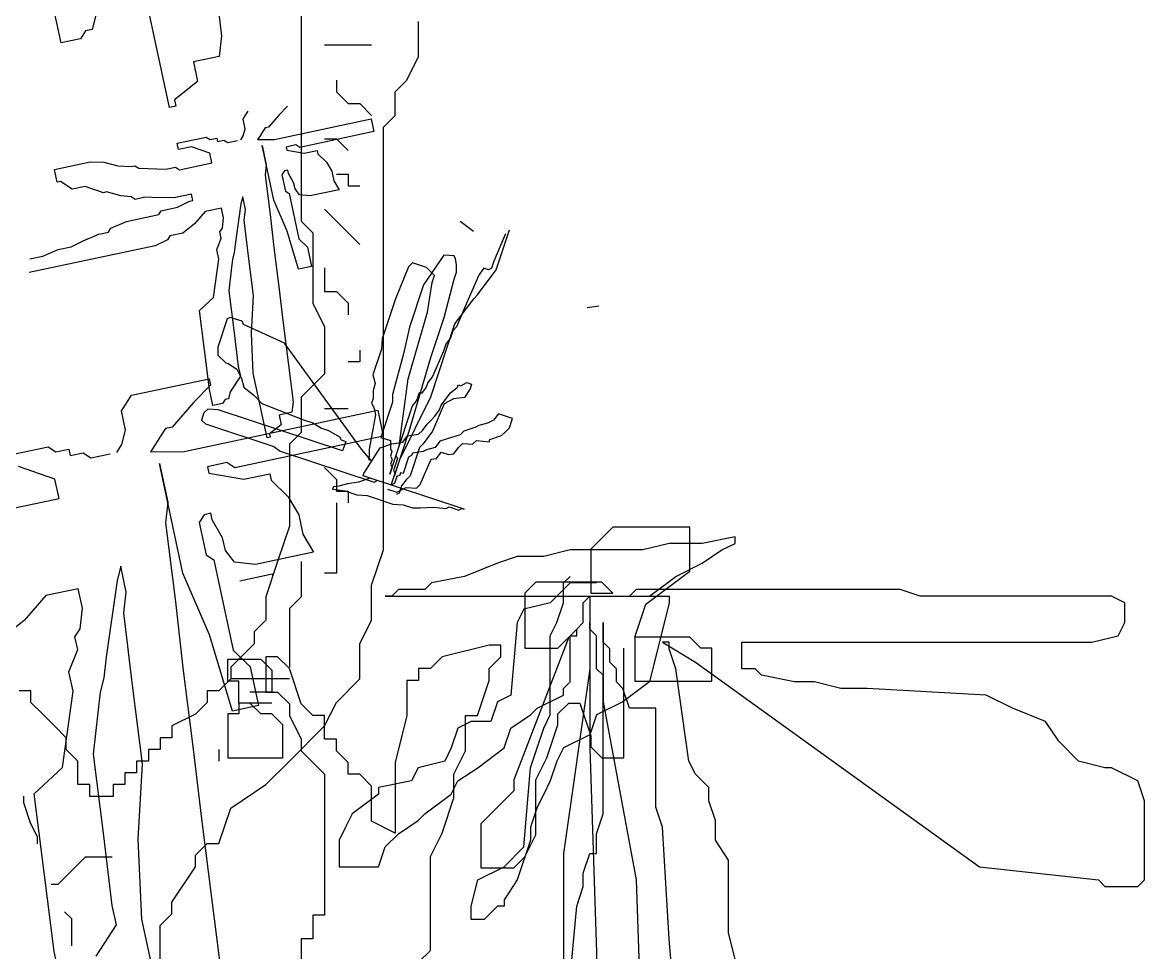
# Model space of a CAD drawing. Header units: millimetres. Extents: x 12377 to 30673, y 89761 to 101952.
# Drawn here: x 14441 to 14782.3, y 98889.8 to 99172.7 of the extents above; entities that cross this region are included whole.
import ezdxf

# ---------------------------------------------------------------- set-up
doc = ezdxf.new("R2010")
doc.units = ezdxf.units.MM

# ---------------------------------------------------------------- blocks, each defined once
blk = doc.blocks.new('A$C136F2E8A')
for p, q in [((478.14, 1529.7), (482.51, 1495.45)), ((459.82, 1464.23), (447.87, 1520.32)), ((517.07, 1511.88), (517.07, 1414.94)), ((412.77, 1492.32), (409.78, 1506.34)), ((427.81, 1504.32), (426.2, 1498.11)), ((423.39, 1497.51), (421.18, 1494.11)), ((426.2, 1498.11), (423.39, 1497.51)), ((568.13, 1486.37), (568.13, 1501.68)), ((421.18, 1494.11), (412.77, 1492.32)), ((482.51, 1495.45), (481.49, 1486.44)), ((527.28, 1491.48), (547.7, 1491.48)), ((481.49, 1486.44), (470.27, 1484.05)), ((470.27, 1484.05), (472.06, 1475.63)), ((563.02, 1476.17), (568.13, 1486.37)), ((472.06, 1475.63), (462.03, 1467.63)), ((532.39, 1476.17), (532.39, 1471.07)), ((557.92, 1471.07), (563.02, 1476.17)), ((532.39, 1471.07), (537.49, 1465.96)), ((557.92, 1460.86), (557.92, 1471.07)), ((462.63, 1464.83), (459.82, 1464.23)), ((462.03, 1467.63), (462.63, 1464.83)), ((511.15, 1464.83), (507.54, 1461.13)), ((537.49, 1465.96), (542.6, 1465.96)), ((542.6, 1465.96), (547.7, 1460.86)), ((491.8, 1459.24), (492.91, 1460.94)), ((492.7, 1455.03), (491.8, 1459.24)), ((492.91, 1460.94), (494.01, 1462.64)), ((507.54, 1461.13), (502.82, 1455.72)), ((505.42, 1450.41), (547.51, 1459.38)), ((547.51, 1459.38), (548.71, 1453.77)), ((552.81, 1455.76), (557.92, 1460.86)), ((491.89, 1451.93), (492.7, 1455.03)), ((500.31, 1453.72), (499.21, 1452.02)), ((501.42, 1455.42), (500.31, 1453.72)), ((502.82, 1455.72), (501.42, 1455.42)), ((548.71, 1453.77), (516.43, 1446.9)), ((552.81, 1272.08), (552.81, 1455.76)), ((463.23, 1448.76), (475.86, 1451.45)), ((463.83, 1445.95), (463.23, 1448.76)), ((475.86, 1451.45), (477.56, 1450.34)), ((477.56, 1450.34), (480.37, 1450.94)), ((480.37, 1450.94), (480.67, 1449.54)), ((480.67, 1449.54), (483.47, 1450.14)), ((483.47, 1450.14), (485.18, 1449.03)), ((485.18, 1449.03), (489.39, 1449.93)), ((490.79, 1450.23), (491.89, 1451.93)), ((499.21, 1452.02), (498.1, 1450.32)), ((498.1, 1450.32), (505.42, 1450.41)), ((527.28, 1450.66), (532.39, 1450.66)), ((532.39, 1450.66), (537.49, 1445.56)), ((469.44, 1447.15), (463.83, 1445.95)), ((477.35, 1444.44), (469.44, 1447.15)), ((478.25, 1440.23), (477.35, 1444.44)), ((505.18, 1423.98), (500.1, 1447.82)), ((500.1, 1447.82), (501.9, 1439.4)), ((514.73, 1448), (510.52, 1447.1)), ((510.52, 1447.1), (510.82, 1445.7)), ((510.82, 1445.7), (518.43, 1444.39)), ((516.43, 1446.9), (514.73, 1448)), ((518.43, 1444.39), (524.05, 1445.59)), ((524.05, 1445.59), (524.35, 1444.19)), ((524.35, 1444.19), (528.05, 1440.58)), ((409.91, 1437.4), (425.35, 1440.69)), ((425.35, 1440.69), (431.26, 1440.48)), ((431.26, 1440.48), (437.47, 1438.87)), ((437.47, 1438.87), (443.38, 1438.66)), ((443.38, 1438.66), (444.78, 1438.96)), ((444.78, 1438.96), (446.49, 1437.86)), ((464.22, 1437.24), (478.25, 1440.23)), ((501.9, 1439.4), (501.39, 1434.9)), ((528.05, 1440.58), (530.35, 1436.67)), ((411.11, 1431.79), (409.91, 1437.4)), ((446.49, 1437.86), (458.31, 1437.45)), ((458.31, 1437.45), (462.52, 1438.34)), ((462.52, 1438.34), (464.22, 1437.24)), ((501.39, 1434.9), (503.57, 1417.77)), ((509.81, 1436.69), (508.7, 1434.99)), ((508.7, 1434.99), (510.2, 1427.98)), ((511.21, 1436.99), (509.81, 1436.69)), ((511.51, 1435.59), (511.21, 1436.99)), ((513.81, 1431.68), (511.51, 1435.59)), ((530.35, 1436.67), (531.24, 1432.46)), ((532.39, 1435.35), (537.49, 1435.35)), ((537.49, 1435.35), (537.49, 1430.25)), ((412.51, 1432.09), (411.11, 1431.79)), ((417.62, 1428.78), (412.51, 1432.09)), ((423.23, 1429.97), (417.62, 1428.78)), ((431.14, 1427.26), (423.23, 1429.97)), ((514.41, 1428.88), (513.81, 1431.68)), ((516.41, 1426.37), (514.41, 1428.88)), ((531.24, 1432.46), (533.54, 1428.55)), ((537.49, 1430.25), (542.6, 1430.25)), ((432.55, 1427.56), (431.14, 1427.26)), ((438.76, 1425.95), (432.55, 1427.56)), ((443.26, 1425.45), (438.76, 1425.95)), ((444.96, 1424.34), (443.26, 1425.45)), ((449.17, 1425.24), (444.96, 1424.34)), ((455.09, 1425.03), (449.17, 1425.24)), ((462.4, 1425.13), (455.09, 1425.03)), ((469.42, 1426.62), (462.4, 1425.13)), ((470.01, 1423.82), (469.42, 1426.62)), ((491.66, 1425.5), (490.85, 1422.39)), ((492.85, 1419.89), (491.66, 1425.5)), ((510.97, 1410.55), (505.18, 1423.98)), ((510.2, 1427.98), (511.9, 1426.88)), ((511.9, 1426.88), (516.08, 1407.25)), ((520.91, 1425.86), (516.41, 1426.37)), ((533.54, 1428.55), (520.91, 1425.86)), ((455.18, 1417.72), (456.28, 1419.42)), ((456.28, 1419.42), (463.3, 1420.92)), ((463.3, 1420.92), (468.61, 1423.52)), ((468.61, 1423.52), (470.01, 1423.82)), ((475.42, 1419.1), (470.7, 1413.7)), ((482.43, 1420.6), (475.42, 1419.1)), ((483.33, 1416.39), (482.43, 1420.6)), ((490.85, 1422.39), (488.52, 1405.77)), ((492.34, 1415.38), (492.85, 1419.89)), ((527.28, 1420.04), (532.39, 1414.94)), ((434.43, 1411.84), (441.14, 1414.73)), ((441.14, 1414.73), (455.18, 1417.72)), ((482.82, 1411.89), (483.33, 1416.39)), ((494.23, 1399.66), (492.34, 1415.38)), ((503.57, 1417.77), (505.15, 1403.45)), ((517.07, 1414.94), (522.18, 1409.84)), ((532.39, 1414.94), (537.49, 1409.84)), ((586.11, 1414.82), (591.94, 1410.48)), ((422.4, 1406.34), (429.11, 1409.24)), ((429.11, 1409.24), (433.32, 1410.14)), ((433.32, 1410.14), (434.43, 1411.84)), ((465.69, 1409.7), (460.07, 1408.51)), ((470.7, 1413.7), (465.69, 1409.7)), ((481.72, 1410.19), (482.82, 1411.89)), ((482.31, 1407.38), (481.72, 1410.19)), ((515.96, 1394.03), (510.97, 1410.55)), ((522.18, 1409.84), (522.18, 1379.23)), ((537.49, 1409.84), (542.6, 1404.74)), ((605.91, 1409.43), (600.85, 1397.51)), ((601.88, 1393.77), (607.61, 1411.13)), ((417.08, 1403.75), (422.4, 1406.34)), ((458.97, 1406.8), (453.65, 1404.21)), ((460.07, 1408.51), (458.97, 1406.8)), ((480.4, 1402.58), (482.31, 1407.38)), ((488.52, 1405.77), (488.02, 1401.27)), ((516.08, 1407.25), (519.78, 1403.64)), ((453.65, 1404.21), (398.93, 1392.55)), ((399.14, 1398.46), (404.75, 1399.65)), ((404.75, 1399.65), (411.47, 1402.55)), ((411.47, 1402.55), (417.08, 1403.75)), ((481.3, 1398.37), (480.4, 1402.58)), ((488.02, 1401.27), (487.21, 1398.16)), ((496.41, 1382.53), (494.23, 1399.66)), ((505.15, 1403.45), (507.34, 1386.33)), ((519.78, 1403.64), (521.57, 1395.22)), ((579.06, 1400.17), (570.26, 1387.23)), ((583.49, 1399.84), (579.06, 1400.17)), ((584.17, 1398.49), (583.49, 1399.84)), ((478.97, 1381.75), (481.3, 1398.37)), ((487.21, 1398.16), (486.7, 1393.66)), ((521.57, 1395.22), (515.96, 1394.03)), ((563.77, 1395.03), (558.03, 1381.07)), ((565.47, 1396.73), (563.77, 1395.03)), ((571.6, 1394.71), (565.47, 1396.73)), ((575.01, 1391.32), (571.6, 1394.71)), ((584.52, 1396.11), (584.17, 1398.49)), ((584.53, 1392.71), (584.52, 1396.11)), ((600.85, 1397.51), (599.84, 1394.45)), ((486.7, 1393.66), (485.69, 1384.65)), ((527.28, 1394.53), (527.28, 1384.33)), ((574, 1388.26), (575.01, 1391.32)), ((583.52, 1389.64), (584.53, 1392.71)), ((594.4, 1391.71), (589.67, 1380.82)), ((593.75, 1382.87), (601.88, 1393.77)), ((596.43, 1394.44), (594.4, 1391.71)), ((598.48, 1393.76), (596.43, 1394.44)), ((599.84, 1394.45), (598.48, 1393.76)), ((507.34, 1386.33), (509.22, 1370.6)), ((570.26, 1387.23), (564.19, 1368.85)), ((572, 1375.33), (574, 1388.26)), ((579.15, 1372.97), (583.52, 1389.64)), ((472.85, 1376.05), (478.97, 1381.75)), ((485.69, 1384.65), (487.87, 1367.52)), ((495.49, 1366.21), (496.41, 1382.53)), ((527.28, 1384.33), (532.39, 1384.33)), ((532.39, 1384.33), (537.49, 1379.23)), ((558.03, 1381.07), (552.3, 1363.71)), ((583.92, 1370.26), (592.05, 1381.17)), ((589.67, 1380.82), (584.61, 1368.9)), ((592.05, 1381.17), (593.75, 1382.87)), ((475.04, 1358.92), (472.85, 1376.05)), ((522.18, 1379.23), (527.28, 1369.02)), ((537.49, 1379.23), (537.49, 1374.12)), ((563.58, 1346.4), (572, 1375.33)), ((646.47, 1377.99), (641.4, 1377.25)), ((484.91, 1372.37), (480.87, 1360.12)), ((486.27, 1373.05), (484.91, 1372.37)), ((491.38, 1371.37), (486.27, 1373.05)), ((492.06, 1370.01), (491.38, 1371.37)), ((509.22, 1370.6), (511.4, 1353.48)), ((573.42, 1355.61), (579.15, 1372.97)), ((573.47, 1338.61), (583.92, 1370.26)), ((487.87, 1367.52), (489.75, 1351.8)), ((509.78, 1361.9), (492.06, 1370.01)), ((496.26, 1348.79), (495.49, 1366.21)), ((527.28, 1369.02), (527.28, 1348.61)), ((564.19, 1368.85), (561.51, 1357.28)), ((582.91, 1367.2), (581.9, 1364.14)), ((584.61, 1368.9), (582.91, 1367.2)), ((543.27, 1315.74), (509.78, 1361.9)), ((552.3, 1363.71), (551.98, 1359.29)), ((579.87, 1361.41), (578.86, 1358.35)), ((581.9, 1364.14), (579.87, 1361.41)), ((477.22, 1341.8), (475.04, 1358.92)), ((480.87, 1360.12), (480.88, 1356.72)), ((480.88, 1356.72), (484.29, 1353.33)), ((542.6, 1358.82), (542.6, 1353.72)), ((551.98, 1359.29), (548.27, 1348.06)), ((561.51, 1357.28), (556.8, 1339.58)), ((564, 1323.62), (573.42, 1355.61)), ((578.86, 1358.35), (574.13, 1347.45)), ((484.29, 1353.33), (485.31, 1352.99)), ((485.31, 1352.99), (489.06, 1350.62)), ((489.75, 1351.8), (490.65, 1347.59)), ((511.4, 1353.48), (513.58, 1336.35)), ((542.6, 1353.72), (537.49, 1353.72)), ((443.37, 1339.24), (477.04, 1346.41)), ((477.04, 1346.41), (477.64, 1343.61)), ((490.65, 1347.59), (486.23, 1340.79)), ((489.06, 1350.62), (491.12, 1346.54)), ((491.12, 1346.54), (492.15, 1342.81)), ((502.24, 1320.75), (496.26, 1348.79)), ((527.28, 1348.61), (522.18, 1343.51)), ((548.27, 1348.06), (549.3, 1344.32)), ((559.59, 1317.15), (563.58, 1346.4)), ((574.13, 1347.45), (572.09, 1344.73)), ((477.64, 1343.61), (470.42, 1336.21)), ((478.71, 1334.79), (477.22, 1341.8)), ((492.15, 1342.81), (496.58, 1339.08)), ((522.18, 1343.51), (517.07, 1338.41)), ((549.3, 1344.32), (548.29, 1341.26)), ((548.29, 1341.26), (548.3, 1337.86)), ((571.42, 1342.68), (569.39, 1339.96)), ((572.09, 1344.73), (571.42, 1342.68)), ((581.98, 1340.33), (585.03, 1342.72)), ((585.03, 1342.72), (585.37, 1343.74)), ((585.37, 1343.74), (586.39, 1343.4)), ((586.39, 1343.4), (589.11, 1344.77)), ((590.48, 1342.06), (588.11, 1338.31)), ((589.11, 1344.77), (591.15, 1344.1)), ((591.15, 1344.1), (590.48, 1342.06)), ((441.16, 1335.84), (443.37, 1339.24)), ((470.42, 1336.21), (460.98, 1325.4)), ((484.02, 1337.39), (482.92, 1335.69)), ((485.43, 1337.69), (484.02, 1337.39)), ((486.23, 1340.79), (485.43, 1337.69)), ((496.58, 1339.08), (500, 1335.69)), ((513.58, 1336.35), (513.07, 1331.85)), ((517.07, 1338.41), (517.07, 1323.1)), ((548.3, 1337.86), (547.63, 1335.82)), ((556.81, 1336.18), (551.76, 1320.87)), ((556.8, 1339.58), (556.81, 1336.18)), ((559.95, 1311.37), (573.47, 1338.61)), ((567.36, 1337.23), (565.32, 1334.51)), ((568.37, 1340.3), (567.36, 1337.23)), ((569.39, 1339.96), (568.37, 1340.3)), ((577.91, 1334.88), (581.98, 1340.33)), ((583.34, 1337.62), (579.27, 1335.56)), ((588.11, 1338.31), (583.34, 1337.62)), ((438.95, 1332.44), (441.16, 1335.84)), ((440.74, 1324.02), (438.95, 1332.44)), ((466.18, 1314.78), (550.37, 1332.72)), ((474.83, 1331.54), (473.82, 1328.47)), ((476.53, 1333.24), (474.83, 1331.54)), ((480.95, 1332.91), (476.53, 1333.24)), ((482.92, 1335.69), (478.71, 1334.79)), ((535.1, 1315.04), (480.95, 1332.91)), ((500, 1335.69), (518.05, 1328.6)), ((513.07, 1331.85), (507.46, 1330.65)), ((537.49, 1333.31), (527.28, 1333.31)), ((547.63, 1335.82), (548.31, 1334.46)), ((548.31, 1334.46), (549, 1333.1)), ((549, 1333.1), (549.34, 1330.72)), ((550.37, 1332.72), (552.75, 1321.5)), ((565.32, 1334.51), (558.25, 1313.06)), ((579.27, 1335.56), (574.2, 1323.65)), ((575.2, 1330.11), (577.24, 1332.84)), ((577.24, 1332.84), (577.91, 1334.88)), ((602.76, 1331.21), (600.72, 1328.48)), ((608.89, 1329.18), (602.76, 1331.21)), ((473.82, 1328.47), (475.53, 1326.78)), ((475.53, 1326.78), (505.16, 1317)), ((508.36, 1326.45), (503.34, 1322.45)), ((507.46, 1330.65), (508.36, 1326.45)), ((518.05, 1328.6), (522.14, 1327.25)), ((522.14, 1327.25), (525.89, 1324.88)), ((549.34, 1330.72), (546.67, 1315.75)), ((569.78, 1323.98), (571.81, 1326.7)), ((571.81, 1326.7), (573.51, 1328.41)), ((573.51, 1328.41), (575.2, 1330.11)), ((598.01, 1327.11), (594.27, 1326.08)), ((600.72, 1328.48), (598.01, 1327.11)), ((607.54, 1325.1), (608.89, 1329.18)), ((439.13, 1317.82), (440.74, 1324.02)), ((458.18, 1324.81), (455.97, 1321.4)), ((460.98, 1325.4), (458.18, 1324.81)), ((552.75, 1321.5), (488.21, 1307.75)), ((503.34, 1322.45), (503.64, 1321.04)), ((517.07, 1323.1), (511.97, 1318)), ((525.89, 1324.88), (528.95, 1323.87)), ((528.95, 1323.87), (533.72, 1321.16)), ((557.59, 1304.22), (564, 1323.62)), ((561.29, 1318.85), (563.32, 1321.58)), ((563.32, 1321.58), (568.08, 1322.27)), ((568.08, 1322.27), (569.78, 1323.98)), ((574.2, 1323.65), (572.17, 1320.92)), ((586.12, 1321.98), (582.38, 1320.95)), ((587.81, 1323.69), (586.12, 1321.98)), ((592.91, 1325.4), (587.81, 1323.69)), ((594.27, 1326.08), (592.91, 1325.4)), ((599.05, 1319.98), (604.15, 1321.69)), ((604.15, 1321.69), (605.84, 1323.4)), ((605.84, 1323.4), (607.54, 1325.1)), ((381.81, 1311.47), (407.07, 1316.85)), ((407.07, 1316.85), (410.47, 1314.64)), ((436.92, 1314.42), (439.13, 1317.82)), ((453.76, 1318), (451.55, 1314.6)), ((455.97, 1321.4), (453.76, 1318)), ((503.64, 1321.04), (502.24, 1320.75)), ((505.16, 1317), (507.89, 1314.97)), ((511.97, 1318), (511.97, 1282.29)), ((533.72, 1321.16), (534.41, 1319.8)), ((534.41, 1319.8), (536.45, 1319.13)), ((536.45, 1319.13), (535.1, 1315.04)), ((551.43, 1316.45), (556.53, 1318.16)), ((551.76, 1320.87), (555.84, 1319.52)), ((555.55, 1304.9), (559.59, 1317.15)), ((555.84, 1319.52), (555.85, 1316.12)), ((556.53, 1318.16), (561.29, 1318.85)), ((570.14, 1318.2), (568.44, 1316.49)), ((572.17, 1320.92), (570.14, 1318.2)), ((577.28, 1319.24), (575.25, 1316.51)), ((582.38, 1320.95), (577.28, 1319.24)), ((585.45, 1316.54), (587.15, 1318.24)), ((587.15, 1318.24), (591.57, 1317.92)), ((591.57, 1317.92), (593.27, 1319.62)), ((593.27, 1319.62), (598.71, 1318.96)), ((598.71, 1318.96), (599.05, 1319.98)), ((410.47, 1314.64), (416.08, 1315.84)), ((416.08, 1315.84), (416.68, 1313.03)), ((416.68, 1313.03), (422.29, 1314.23)), ((422.29, 1314.23), (425.7, 1312.02)), ((425.7, 1312.02), (434.11, 1313.82)), ((451.55, 1314.6), (466.18, 1314.78)), ((507.89, 1314.97), (548.76, 1301.48)), ((547.36, 1310.99), (543.27, 1315.74)), ((544.32, 1305.2), (551.43, 1316.45)), ((546.68, 1312.35), (546.34, 1311.33)), ((546.67, 1315.75), (546.68, 1312.35)), ((555.85, 1316.12), (556.54, 1314.76)), ((556.54, 1314.76), (555.86, 1312.72)), ((555.86, 1312.72), (556.55, 1311.36)), ((558.93, 1311.71), (557.24, 1306.6)), ((558.25, 1313.06), (558.93, 1311.71)), ((563.69, 1312.4), (561.33, 1305.25)), ((565.05, 1313.08), (563.69, 1312.4)), ((568.44, 1316.49), (564.4, 1304.24)), ((565.39, 1314.1), (565.05, 1313.08)), ((570.15, 1314.8), (565.39, 1314.1)), ((571.51, 1315.48), (570.15, 1314.8)), ((575.25, 1316.51), (571.51, 1315.48)), ((573.56, 1311.41), (575.94, 1311.75)), ((575.94, 1311.75), (577.97, 1314.48)), ((577.97, 1314.48), (581.04, 1313.47)), ((581.04, 1313.47), (583.42, 1313.81)), ((583.42, 1313.81), (585.45, 1316.54)), ((410.05, 1302.83), (394.23, 1308.25)), ((465.71, 1261.92), (455.55, 1309.59)), ((455.55, 1309.59), (459.14, 1292.76)), ((484.81, 1309.96), (476.39, 1308.16)), ((476.39, 1308.16), (476.99, 1305.36)), ((488.21, 1307.75), (484.81, 1309.96)), ((527.28, 1307.8), (532.39, 1302.69)), ((546.34, 1311.33), (547.36, 1310.99)), ((556.56, 1307.96), (555.55, 1304.9)), ((556.55, 1311.36), (555.88, 1309.32)), ((555.88, 1309.32), (556.56, 1307.96)), ((556.24, 1300.14), (559.95, 1311.37)), ((568.83, 1300.51), (573.56, 1311.41)), ((411.85, 1294.42), (410.05, 1302.83)), ((476.99, 1305.36), (492.21, 1302.74)), ((492.21, 1302.74), (503.44, 1305.13)), ((503.44, 1305.13), (504.03, 1302.33)), ((504.03, 1302.33), (511.44, 1295.11)), ((532.39, 1302.69), (532.39, 1297.59)), ((547.05, 1303.17), (541.95, 1301.46)), ((543.98, 1304.18), (544.32, 1305.2)), ((587.92, 1289.68), (543.98, 1304.18)), ((550.11, 1302.16), (547.05, 1303.17)), ((548.76, 1301.48), (550.11, 1302.16)), ((557.24, 1306.6), (557.93, 1305.24)), ((557.93, 1305.24), (557.59, 1304.22)), ((558.61, 1303.88), (557.6, 1300.82)), ((559.97, 1304.57), (558.61, 1303.88)), ((560.31, 1305.59), (559.97, 1304.57)), ((561.33, 1305.25), (560.31, 1305.59)), ((562.7, 1302.54), (560.67, 1299.81)), ((564.4, 1304.24), (562.7, 1302.54)), ((531.07, 1299.39), (530.73, 1298.37)), ((530.73, 1298.37), (536.18, 1297.7)), ((533.45, 1299.73), (531.07, 1299.39)), ((532.39, 1297.59), (537.49, 1297.59)), ((537.19, 1300.76), (533.45, 1299.73)), ((536.18, 1297.7), (541.29, 1296.02)), ((541.95, 1301.46), (537.19, 1300.76)), ((537.49, 1297.59), (537.49, 1292.49)), ((554.55, 1298.43), (558.64, 1297.08)), ((557.6, 1300.82), (556.24, 1300.14)), ((558.64, 1297.08), (562.71, 1299.13)), ((560.67, 1299.81), (559.66, 1296.75)), ((562.71, 1299.13), (567.14, 1298.81)), ((567.14, 1298.81), (568.83, 1300.51)), ((383.78, 1288.44), (411.85, 1294.42)), ((459.14, 1292.76), (458.12, 1283.75)), ((511.44, 1295.11), (516.04, 1287.3)), ((532.39, 1292.49), (532.39, 1261.88)), ((541.29, 1296.02), (545.71, 1295.69)), ((545.71, 1295.69), (556.95, 1291.98)), ((559.66, 1296.75), (558.3, 1296.06)), ((474.96, 1287.34), (472.75, 1283.94)), ((477.76, 1287.94), (474.96, 1287.34)), ((478.36, 1285.13), (477.76, 1287.94)), ((556.95, 1291.98), (561.37, 1291.65)), ((561.37, 1291.65), (565.46, 1290.3)), ((565.46, 1290.3), (568.86, 1290.31)), ((568.86, 1290.31), (574.65, 1290.67)), ((574.65, 1290.67), (580.09, 1290)), ((580.09, 1290), (581.45, 1290.69)), ((581.45, 1290.69), (585.54, 1289.34)), ((585.54, 1289.34), (586.9, 1290.02)), ((586.9, 1290.02), (587.92, 1289.68)), ((458.12, 1283.75), (462.48, 1249.5)), ((472.75, 1283.94), (475.74, 1269.92)), ((482.96, 1277.32), (478.36, 1285.13)), ((516.04, 1287.3), (517.83, 1278.88)), ((511.97, 1282.29), (506.86, 1266.98)), ((517.83, 1278.88), (522.43, 1271.07)), ((652.52, 1281.96), (647.74, 1277.18)), ((685.99, 1281.96), (652.52, 1281.96)), ((685.99, 1262.85), (685.99, 1281.96)), ((705.68, 1277.76), (691.33, 1274.89)), ((705.68, 1274.89), (705.68, 1277.76)), ((484.16, 1271.71), (482.96, 1277.32)), ((647.74, 1277.18), (642.96, 1272.4)), ((676.99, 1274.89), (665.51, 1272.02)), ((691.33, 1274.89), (676.99, 1274.89)), ((699.94, 1272.02), (705.68, 1274.89)), ((475.74, 1269.92), (479.14, 1267.71)), ((488.16, 1266.7), (484.16, 1271.71)), ((522.43, 1271.07), (497.17, 1265.69)), ((547.7, 1256.77), (552.81, 1272.08)), ((611, 1269.15), (602.39, 1266.29)), ((622.47, 1269.15), (611, 1269.15)), ((633.95, 1272.02), (622.47, 1269.15)), ((665.51, 1272.02), (633.95, 1272.02)), ((642.96, 1272.4), (642.96, 1253.29)), ((691.33, 1266.29), (699.94, 1272.02)), ((438.66, 1264.95), (437.05, 1258.74)), ((441.05, 1253.73), (438.66, 1264.95)), ((479.14, 1267.71), (487.5, 1228.45)), ((497.17, 1265.69), (488.16, 1266.7)), ((506.86, 1266.98), (501.75, 1251.67)), ((517.07, 1266.98), (517.07, 1251.67)), ((602.39, 1266.29), (588.04, 1260.55)), ((679.86, 1260.55), (691.33, 1266.29)), ((437.05, 1258.74), (432.39, 1225.5)), ((477.29, 1235.07), (465.71, 1261.92)), ((490.38, 1258.65), (504.41, 1261.64)), ((504.41, 1261.64), (504.66, 1260.47)), ((532.39, 1261.88), (527.28, 1261.88)), ((588.04, 1260.55), (573.7, 1257.69)), ((619.05, 1258.07), (614.27, 1253.29)), ((647.74, 1258.07), (619.05, 1258.07)), ((631.08, 1257.69), (633.95, 1260.55)), ((652.52, 1253.29), (647.74, 1258.07)), ((666.86, 1248.51), (685.99, 1262.85)), ((668.38, 1251.95), (679.86, 1260.55)), ((420.21, 1255.15), (406.18, 1252.17)), ((422, 1246.74), (420.21, 1255.15)), ((440.03, 1244.72), (441.05, 1253.73)), ((547.7, 1241.47), (547.7, 1256.77)), ((559.35, 1254.82), (556.48, 1251.95)), ((570.83, 1254.82), (559.35, 1254.82)), ((573.7, 1257.69), (570.83, 1254.82)), ((614.27, 1253.29), (614.27, 1229.4)), ((633.95, 1257.69), (625.34, 1249.08)), ((631.08, 1249.08), (631.08, 1257.69)), ((645.43, 1257.69), (633.95, 1257.69)), ((642.96, 1253.29), (652.52, 1253.29)), ((662.64, 1254.82), (659.77, 1251.95)), ((777.41, 1254.82), (662.64, 1254.82)), ((786.02, 1251.95), (777.41, 1254.82)), ((406.18, 1252.17), (396.75, 1241.36)), ((462.48, 1249.5), (465.65, 1220.86)), ((501.75, 1251.67), (501.75, 1241.47)), ((517.07, 1251.67), (511.97, 1246.57)), ((553.61, 1251.95), (676.99, 1251.95)), ((556.48, 1251.95), (553.61, 1251.95)), ((625.34, 1249.08), (613.87, 1246.22)), ((628.21, 1240.48), (631.08, 1249.08)), ((639.69, 1249.08), (642.56, 1251.95)), ((639.69, 1240.48), (639.69, 1249.08)), ((642.56, 1251.95), (642.56, 1220.41)), ((659.77, 1251.95), (668.38, 1251.95)), ((662.08, 1234.18), (666.86, 1248.51)), ((676.99, 1249.08), (668.38, 1214.68)), ((676.99, 1251.95), (676.99, 1249.08)), ((869.23, 1251.95), (786.02, 1251.95)), ((874.96, 1249.08), (869.23, 1251.95)), ((874.96, 1240.48), (874.96, 1249.08)), ((420.99, 1237.73), (422, 1246.74)), ((443.8, 1213.27), (440.03, 1244.72)), ((511.97, 1246.57), (511.97, 1221.06)), ((613.87, 1246.22), (611, 1240.48)), ((396.75, 1241.36), (386.72, 1233.36)), ((501.75, 1241.47), (496.65, 1236.37)), ((542.6, 1231.26), (547.7, 1241.47)), ((611, 1240.48), (608.13, 1208.94)), ((625.34, 1234.75), (628.21, 1240.48)), ((633.4, 1234.18), (638.18, 1238.96)), ((638.18, 1238.96), (633.4, 1234.18)), ((636.82, 1237.61), (639.69, 1240.48)), ((642.56, 1240.48), (642.56, 1186)), ((642.56, 1237.61), (642.56, 1240.48)), ((648.3, 1240.48), (648.3, 1206.07)), ((648.3, 1231.88), (648.3, 1240.48)), ((872.09, 1234.75), (874.96, 1240.48)), ((418.78, 1234.33), (420.99, 1237.73)), ((419.97, 1228.72), (418.78, 1234.33)), ((487.27, 1202.01), (477.29, 1235.07)), ((496.65, 1236.37), (496.65, 1231.26)), ((633.4, 1234.18), (609.49, 1172.07)), ((625.34, 1200.34), (625.34, 1234.75)), ((628.62, 1229.4), (633.4, 1234.18)), ((633.95, 1234.75), (636.82, 1234.75)), ((633.95, 1214.68), (633.95, 1234.75)), ((636.82, 1234.75), (636.82, 1237.61)), ((645.43, 1234.75), (642.56, 1237.61)), ((645.43, 1220.41), (645.43, 1234.75)), ((671.64, 1234.18), (662.08, 1234.18)), ((662.08, 1234.18), (662.08, 1215.07)), ((685.99, 1234.18), (662.08, 1234.18)), ((690.77, 1229.4), (685.99, 1234.18)), ((860.62, 1231.88), (872.09, 1234.75)), ((496.65, 1231.26), (491.54, 1226.16)), ((542.6, 1215.96), (542.6, 1231.26)), ((598.76, 1230.66), (578.34, 1225.55)), ((603.87, 1230.66), (598.76, 1230.66)), ((603.87, 1225.55), (603.87, 1230.66)), ((614.27, 1229.4), (628.62, 1229.4)), ((651.17, 1229.01), (648.3, 1231.88)), ((651.17, 1223.28), (651.17, 1229.01)), ((657.3, 1181.63), (657.3, 1229.4)), ((674.12, 1231.88), (688.47, 1223.28)), ((676.99, 1231.88), (674.12, 1231.88)), ((676.99, 1229.01), (676.99, 1231.88)), ((679.86, 1220.41), (676.99, 1229.01)), ((695.55, 1229.4), (690.77, 1229.4)), ((695.55, 1215.07), (695.55, 1229.4)), ((708.55, 1220.41), (708.55, 1231.88)), ((708.55, 1231.88), (860.62, 1231.88)), ((416.15, 1219.11), (419.97, 1228.72)), ((432.39, 1225.5), (431.38, 1216.49)), ((485.18, 1215.07), (485.18, 1224.63)), ((485.18, 1224.63), (499.53, 1224.63)), ((491.54, 1226.16), (486.44, 1221.06)), ((487.5, 1228.45), (494.91, 1221.23)), ((499.53, 1224.63), (504.31, 1219.85)), ((506.86, 1225.55), (501.75, 1225.55)), ((501.75, 1225.55), (501.75, 1210.25)), ((511.97, 1220.45), (506.86, 1225.55)), ((578.34, 1225.55), (573.23, 1220.45)), ((598.76, 1220.45), (603.87, 1225.55)), ((417.95, 1210.7), (416.15, 1219.11)), ((465.65, 1220.86), (470.01, 1186.61)), ((486.44, 1221.06), (486.44, 1215.96)), ((494.91, 1221.23), (498.49, 1204.4)), ((504.31, 1219.85), (504.31, 1210.29)), ((517.07, 1205.14), (511.97, 1220.45)), ((573.23, 1220.45), (568.13, 1220.45)), ((568.13, 1220.45), (568.13, 1215.35)), ((598.76, 1215.35), (598.76, 1220.45)), ((642.56, 1220.41), (631.08, 1140.13)), ((648.3, 1217.54), (645.43, 1220.41)), ((654.04, 1220.41), (651.17, 1223.28)), ((654.04, 1214.68), (654.04, 1220.41)), ((685.6, 1180.27), (679.86, 1220.41)), ((688.47, 1223.28), (811.84, 1134.39)), ((714.29, 1220.41), (708.55, 1220.41)), ((717.16, 1217.54), (714.29, 1220.41)), ((431.38, 1216.49), (429.77, 1210.28)), ((486.44, 1215.96), (481.33, 1210.85)), ((489.97, 1215.07), (485.18, 1215.07)), ((511.97, 1215.96), (486.44, 1215.96)), ((489.97, 1205.51), (489.97, 1215.07)), ((532.39, 1205.75), (542.6, 1215.96)), ((568.13, 1215.35), (563.02, 1215.35)), ((563.02, 1215.35), (563.02, 1200.04)), ((593.66, 1200.04), (598.76, 1215.35)), ((631.08, 1211.81), (633.95, 1214.68)), ((648.3, 1157.33), (648.3, 1217.54)), ((656.9, 1211.81), (654.04, 1214.68)), ((668.38, 1214.68), (656.9, 1206.07)), ((662.08, 1215.07), (695.55, 1215.07)), ((731.5, 1214.68), (717.16, 1217.54)), ((740.11, 1214.68), (731.5, 1214.68)), ((751.59, 1211.81), (740.11, 1214.68)), ((399.64, 1210.85), (394.54, 1210.85)), ((399.64, 1205.75), (399.64, 1210.85)), ((413.29, 1177.46), (417.95, 1210.7)), ((429.77, 1210.28), (428.75, 1201.27)), ((448.16, 1179.02), (443.8, 1213.27)), ((476.23, 1210.85), (476.23, 1205.75)), ((481.33, 1210.85), (476.23, 1210.85)), ((504.31, 1210.29), (494.75, 1210.29)), ((501.75, 1210.25), (506.86, 1210.25)), ((506.86, 1210.25), (511.97, 1205.14)), ((631.08, 1208.94), (631.08, 1211.81)), ((659.77, 1203.21), (656.9, 1211.81)), ((763.06, 1211.81), (751.59, 1211.81)), ((814.71, 1208.94), (763.06, 1211.81)), ((404.75, 1200.65), (399.64, 1205.75)), ((476.23, 1205.75), (471.12, 1200.65)), ((504.31, 1205.51), (489.97, 1205.51)), ((489.97, 1205.51), (489.97, 1200.74)), ((494.75, 1205.51), (489.97, 1205.51)), ((499.53, 1200.74), (494.75, 1205.51)), ((511.97, 1205.14), (511.97, 1200.04)), ((522.18, 1200.04), (517.07, 1205.14)), ((527.28, 1195.55), (532.39, 1205.75)), ((602.39, 1206.07), (599.52, 1197.47)), ((608.13, 1208.94), (602.39, 1206.07)), ((619.6, 1203.21), (631.08, 1208.94)), ((628.62, 1200.74), (633.4, 1205.51)), ((633.4, 1205.51), (638.18, 1205.51)), ((638.18, 1205.51), (642.96, 1191.18)), ((656.9, 1206.07), (645.43, 1200.34)), ((648.3, 1206.07), (662.64, 1128.66)), ((826.19, 1203.21), (814.71, 1208.94)), ((409.85, 1195.55), (404.75, 1200.65)), ((428.75, 1201.27), (426.73, 1183.25)), ((471.12, 1200.65), (460.91, 1195.55)), ((489.97, 1200.74), (485.18, 1200.74)), ((485.18, 1200.74), (485.18, 1181.63)), ((498.49, 1204.4), (487.27, 1202.01)), ((504.31, 1200.74), (499.53, 1200.74)), ((509.09, 1195.96), (504.31, 1200.74)), ((511.97, 1200.04), (517.07, 1189.84)), ((527.28, 1200.04), (522.18, 1200.04)), ((527.28, 1189.84), (527.28, 1200.04)), ((563.02, 1200.04), (557.92, 1179.63)), ((588.55, 1200.04), (593.66, 1200.04)), ((588.55, 1184.74), (588.55, 1200.04)), ((608.13, 1194.61), (616.74, 1200.34)), ((616.74, 1200.34), (619.6, 1203.21)), ((622.47, 1194.61), (625.34, 1200.34)), ((628.62, 1195.96), (628.62, 1200.74)), ((645.43, 1200.34), (642.56, 1191.74)), ((671.25, 1203.21), (659.77, 1203.21)), ((671.25, 1160.2), (671.25, 1203.21)), ((840.53, 1197.47), (826.19, 1203.21)), ((414.96, 1190.45), (409.85, 1195.55)), ((460.91, 1195.55), (460.91, 1190.45)), ((509.09, 1181.63), (509.09, 1195.96)), ((511.97, 1180.24), (527.28, 1195.55)), ((590.91, 1197.47), (585.17, 1194.61)), ((599.52, 1197.47), (590.91, 1197.47)), ((623.83, 1181.63), (628.62, 1195.96)), ((846.27, 1188.87), (840.53, 1197.47)), ((414.96, 1185.34), (414.96, 1190.45)), ((455.8, 1190.45), (455.8, 1185.34)), ((460.91, 1190.45), (455.8, 1190.45)), ((517.07, 1189.84), (517.07, 1184.74)), ((532.39, 1189.84), (527.28, 1189.84)), ((532.39, 1184.74), (532.39, 1189.84)), ((585.17, 1194.61), (582.3, 1186)), ((605.26, 1186), (608.13, 1194.61)), ((619.6, 1186), (622.47, 1194.61)), ((642.56, 1191.74), (631.08, 1186)), ((642.96, 1191.18), (642.96, 1186.4)), ((420.06, 1180.24), (414.96, 1185.34)), ((450.7, 1185.34), (450.7, 1180.24)), ((455.8, 1185.34), (450.7, 1185.34)), ((470.01, 1186.61), (473.78, 1155.17)), ((481.33, 1185.34), (481.33, 1180.24)), ((582.3, 1186), (579.44, 1180.27)), ((593.78, 1177.4), (605.26, 1186)), ((616.74, 1177.4), (619.6, 1186)), ((631.08, 1186), (628.21, 1180.27)), ((642.56, 1186), (645.43, 1097.12)), ((642.96, 1186.4), (647.74, 1181.63)), ((854.88, 1180.27), (846.27, 1188.87)), ((420.06, 1170.04), (420.06, 1180.24)), ((426.73, 1183.25), (431.09, 1149)), ((445.59, 1180.24), (445.59, 1175.14)), ((450.7, 1180.24), (445.59, 1180.24)), ((485.18, 1181.63), (509.09, 1181.63)), ((501.75, 1170.04), (511.97, 1180.24)), ((517.07, 1184.74), (522.18, 1179.63)), ((537.49, 1179.63), (532.39, 1184.74)), ((579.44, 1180.27), (567.96, 1177.4)), ((583.44, 1174.53), (588.55, 1184.74)), ((619.05, 1172.07), (623.83, 1181.63)), ((628.21, 1180.27), (625.34, 1171.67)), ((647.74, 1181.63), (657.3, 1181.63)), ((688.47, 1174.53), (685.6, 1180.27)), ((866.36, 1177.4), (854.88, 1180.27)), ((401.05, 1166.06), (413.29, 1177.46)), ((446.31, 1146.38), (448.16, 1179.02)), ((522.18, 1179.63), (527.28, 1174.53)), ((537.49, 1174.53), (537.49, 1179.63)), ((557.92, 1179.63), (557.92, 1149.02)), ((567.96, 1177.4), (565.09, 1171.67)), ((585.17, 1171.67), (593.78, 1177.4)), ((613.87, 1142.99), (616.74, 1177.4)), ((869.23, 1177.4), (866.36, 1177.4)), ((880.7, 1171.67), (869.23, 1177.4)), ((440.49, 1175.14), (440.49, 1170.04)), ((445.59, 1175.14), (440.49, 1175.14)), ((527.28, 1174.53), (527.28, 1113.3)), ((542.6, 1174.53), (537.49, 1174.53)), ((547.7, 1169.43), (542.6, 1174.53)), ((565.09, 1171.67), (550.74, 1168.8)), ((582.3, 1165.93), (585.17, 1171.67)), ((583.44, 1164.33), (583.44, 1174.53)), ((609.49, 1172.07), (609.49, 1167.29)), ((619.05, 1148.18), (619.05, 1172.07)), ((625.34, 1171.67), (622.47, 1165.93)), ((691.33, 1171.67), (688.47, 1174.53)), ((694.2, 1168.8), (691.33, 1171.67)), ((883.57, 1163.07), (880.7, 1171.67)), ((405.42, 1131.81), (401.05, 1166.06)), ((425.17, 1170.04), (420.06, 1170.04)), ((425.17, 1164.94), (425.17, 1170.04)), ((435.38, 1170.04), (435.38, 1164.94)), ((440.49, 1170.04), (435.38, 1170.04)), ((486.44, 1159.83), (501.75, 1170.04)), ((550.74, 1165.93), (539.27, 1157.33)), ((547.7, 1154.12), (547.7, 1169.43)), ((550.74, 1168.8), (550.74, 1165.93)), ((570.83, 1157.33), (582.3, 1165.93)), ((609.49, 1167.29), (604.71, 1162.51)), ((622.47, 1165.93), (619.6, 1160.2)), ((694.2, 1163.07), (694.2, 1168.8)), ((396.53, 1162.13), (396.53, 1165.08)), ((399.49, 1153.25), (396.53, 1162.13)), ((435.38, 1164.94), (425.17, 1164.94)), ((578.34, 1149.02), (583.44, 1164.33)), ((604.71, 1162.51), (599.93, 1157.74)), ((697.07, 1154.46), (694.2, 1163.07)), ((883.57, 1128.66), (883.57, 1163.07)), ((481.33, 1144.53), (486.44, 1159.83)), ((539.27, 1157.33), (536.4, 1151.6)), ((567.96, 1154.46), (570.83, 1157.33)), ((599.93, 1157.74), (595.15, 1152.96)), ((619.6, 1160.2), (616.74, 1151.6)), ((645.43, 1148.73), (648.3, 1157.33)), ((674.12, 1151.6), (671.25, 1160.2)), ((402.45, 1147.34), (399.49, 1153.25)), ((473.78, 1155.17), (478.14, 1120.92)), ((536.4, 1151.6), (533.53, 1145.86)), ((557.92, 1149.02), (547.7, 1154.12)), ((559.35, 1148.73), (567.96, 1154.46)), ((595.15, 1152.96), (595.15, 1133.85)), ((616.74, 1151.6), (616.74, 1145.86)), ((676.99, 1102.85), (674.12, 1151.6)), ((697.07, 1145.86), (697.07, 1154.46)), ((402.45, 1144.38), (402.45, 1147.34)), ((431.09, 1149), (434.85, 1117.56)), ((447.87, 1111.53), (446.31, 1146.38)), ((553.61, 1142.99), (559.35, 1148.73)), ((573.23, 1138.82), (578.34, 1149.02)), ((614.27, 1138.63), (619.05, 1148.18)), ((645.43, 1140.13), (645.43, 1148.73)), ((471.12, 1139.42), (476.23, 1144.53)), ((476.23, 1144.53), (481.33, 1144.53)), ((533.53, 1145.86), (533.53, 1134.39)), ((550.74, 1134.39), (553.61, 1142.99)), ((605.26, 1134.39), (613.87, 1142.99)), ((616.74, 1145.86), (611, 1128.66)), ((702.81, 1137.26), (697.07, 1145.86)), ((423.17, 1138.46), (411.33, 1126.63)), ((435.01, 1138.46), (423.17, 1138.46)), ((471.12, 1134.32), (471.12, 1139.42)), ((573.23, 1098), (573.23, 1138.82)), ((609.49, 1133.85), (614.27, 1138.63)), ((631.08, 1140.13), (631.08, 1051.24)), ((639.69, 1131.53), (642.56, 1140.13)), ((642.56, 1140.13), (645.43, 1140.13)), ((702.81, 1105.72), (702.81, 1137.26)), ((409.78, 1097.56), (405.42, 1131.81)), ((460.91, 1119.02), (471.12, 1134.32)), ((533.53, 1134.39), (550.74, 1134.39)), ((593.78, 1128.66), (605.26, 1134.39)), ((595.15, 1133.85), (609.49, 1133.85)), ((639.69, 1125.79), (639.69, 1131.53)), ((811.84, 1134.39), (863.49, 1128.66)), ((411.33, 1126.63), (408.37, 1126.63)), ((590.91, 1117.19), (593.78, 1128.66)), ((611, 1128.66), (605.26, 1120.06)), ((662.64, 1128.66), (665.51, 1048.37)), ((863.49, 1128.66), (866.36, 1125.79)), ((880.7, 1125.79), (883.57, 1128.66)), ((636.82, 1117.19), (639.69, 1125.79)), ((866.36, 1125.79), (880.7, 1125.79)), ((434.85, 1117.56), (436.65, 1109.14)), ((460.91, 1113.91), (460.91, 1119.02)), ((478.14, 1120.92), (482.51, 1086.67)), ((590.91, 1111.45), (590.91, 1117.19)), ((602.39, 1117.19), (596.65, 1111.45)), ((605.26, 1117.19), (602.39, 1117.19)), ((605.26, 1120.06), (605.26, 1117.19)), ((633.95, 1085.65), (636.82, 1117.19)), ((414.29, 1114.8), (417.25, 1111.84)), ((417.25, 1111.84), (417.25, 1100.01)), ((455.8, 1108.81), (460.91, 1113.91)), ((527.28, 1113.3), (522.18, 1113.3)), ((522.18, 1113.3), (522.18, 1103.1)), ((436.65, 1109.14), (427.81, 1095.54)), ((459.82, 1055.45), (447.87, 1111.53)), ((455.8, 1093.5), (455.8, 1108.81)), ((596.65, 1111.45), (590.91, 1111.45)), ((522.18, 1103.1), (517.07, 1103.1)), ((517.07, 1103.1), (517.07, 1006.16)), ((679.86, 1071.31), (676.99, 1102.85)), ((705.68, 1094.25), (702.81, 1105.72)), ((412.77, 1083.54), (409.78, 1097.56)), ((568.13, 1092.9), (573.23, 1098)), ((645.43, 1097.12), (645.43, 1048.37))]:
    blk.add_line(p, q)
blk = doc.blocks.new('A$C01C845F7')
at = {"xscale": 0.7, "yscale": 0.7, "zscale": 0.7}
blk.add_blockref('A$C136F2E8A', (0, 0), dxfattribs=at)

msp = doc.modelspace()

# ---------------------------------------------------------------- block references
msp.add_blockref('A$C01C845F7', (14163.81, 98121.83))

doc.saveas('drawing.dxf')
